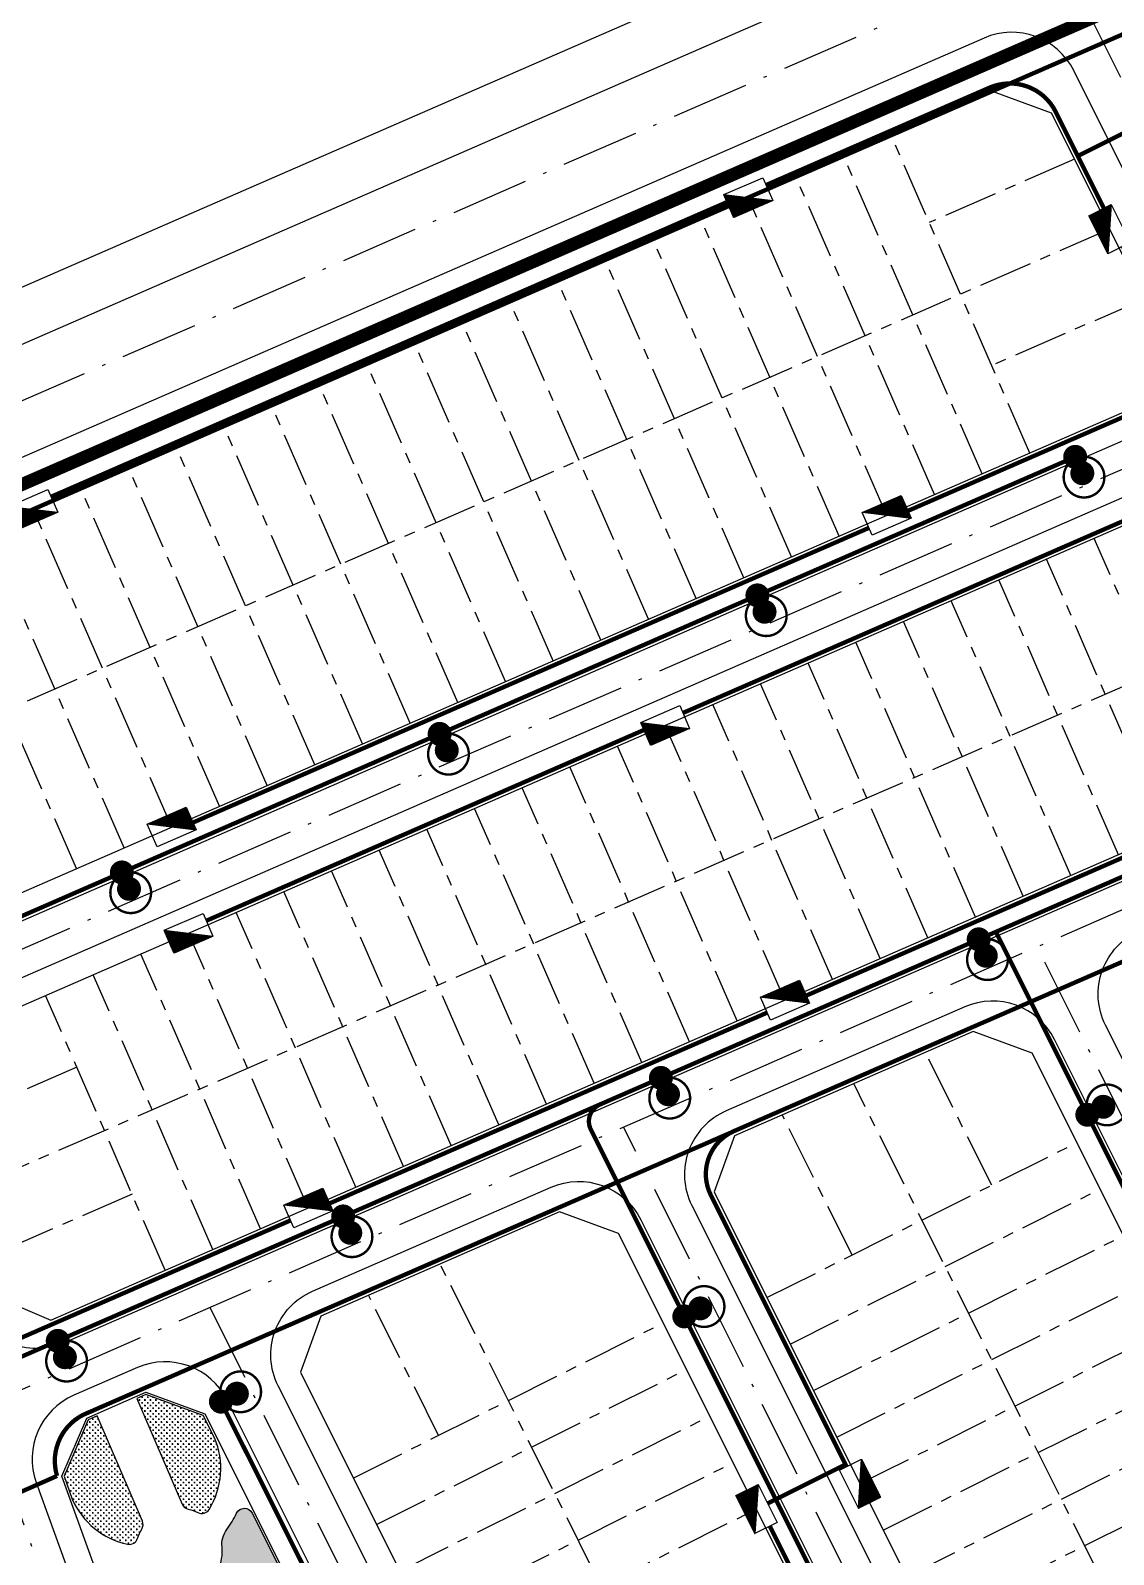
# Model space of a CAD drawing. Header units: metres. Extents: x 566107 to 571261, y 2062953 to 2068466.
# Drawn here: x 568703.1 to 568828.1, y 2066354.7 to 2066530.5 of the extents above; entities that cross this region are included whole.
import ezdxf

# ---------------------------------------------------------------- set-up
doc = ezdxf.new("R2010")
doc.units = ezdxf.units.M
for name, pattern in [('ACAD_ISO10W100', [18.5, 12, -3, 0.5, -3]), ('CENTER', [2, 1.25, -0.25, 0.25, -0.25]), ('HIDDEN', [0.375, 0.25, -0.125])]:
    doc.linetypes.add(name, pattern=pattern)
for name, color, linetype in [('BoThamCo', 94, 'CONTINUOUS'), ('ChiaLo', 128, 'CENTER'), ('Dien', 1, 'CONTINUOUS'), ('Dien CS', 2, 'CONTINUOUS'), ('Dien SH', 6, 'CONTINUOUS'), ('hacth sdd', 8, 'CONTINUOUS'), ('LogDg', 7, 'CONTINUOUS'), ('RANHGIOI', 2, 'HIDDEN'), ('TimDg', 222, 'CONTINUOUS'), ('ViaHeS', 32, 'CONTINUOUS')]:
    doc.layers.add(name, color=color, linetype=linetype)
doc.styles.get("Standard").update_dxf_attribs({"font": 'VHARIALN.TTF'})
doc.linetypes.add('DD0', pattern='A,12.7,-5.08,["0,4kV",Standard,S=2.54,R=0,X=-2.54,Y=-1.27],-9.35', length=27.13)
doc.linetypes.add('DIEN22KV', pattern='A,12.7,-5.08,["22KV",Standard,S=2.54,R=0,X=-2.54,Y=-1.27],-9.08', length=26.86)
doc.linetypes.add('DIENCS_LINE', pattern='A,12.7,-5.08,["CS",Standard,S=2.54,R=0,X=-2.54,Y=-1.27],-6.35', length=24.13)
pattern_1 = [(0, (568078.4122556136, 2065965.172538756), (0.3175, 0.3175), [0.15875, -0.4762500000000001]), (90, (568078.4916306136, 2065965.093163756), (-0.3175, 0.3175), [0.15875, -0.4762500000000001])]

# ---------------------------------------------------------------- blocks, each defined once
blk = doc.blocks.new('TCT')
at = {"layer": 'Dien SH', "linetype": 'ACAD_ISO10W100'}
h = blk.add_hatch(dxfattribs=at)
h.set_pattern_fill('ANSI31', color=8, scale=0.2, angle=359.8821450780735, style=0)
h.set_pattern_definition([(44.88214507807346, (4489.845164539991, -1045.592616699636), (-0.01764126996163365, 0.01771399430226742), [])])
h.paths.add_polyline_path([(-0.8581047976622358, 0.5049081214237958), (-2.414953387225978, -0.262628068914637), (-2.417317806510255, -1.412101125111803), (2.405679001938552, -1.422021833481267)])
h.paths.add_polyline_path([(-0.8581047976622358, 0.5049081214237958), (-2.411488130805083, 1.422021833714098), (-2.414953387225978, -0.262628068914637)])
at = {"layer": 'Dien SH', "color": 4, "linetype": 'ACAD_ISO10W100'}
blk.add_line((-2.411508536781184, 1.412101365625858), (2.4115085368976, -1.412101365625858), dxfattribs=at)
at = {"layer": 'Dien SH', "color": 4, "linetype": 'Continuous'}
blk.add_lwpolyline([(-2.411508536781184, 1.412101365625858), (2.411508677410893, 1.412101125577465), (2.4115085368976, -1.412101365625858), (-2.411508677876554, -1.412101125344634)], close=True, dxfattribs=at)
blk = doc.blocks.new('cs12')
at = {"layer": 'Dien CS', "color": 7, "linetype": 'Continuous', "ltscale": 20}
for points, const_width in [([(1.738124508876354, 0.9654597032349557, 1), (-1.738124508876354, 4.129747934639454, 1)], 0.2765145599999999), ([(0.5112130908528343, 1.592490859562531, 1), (-0.5112130909692496, 2.523163869744167, 1)], 1.3825728), ([(0.5112130906200036, 0.4653365048579872, -1), (-0.5112130905035883, -0.4653365048579872, -1)], 1.3825728)]:
    blk.add_lwpolyline(points, format="xyb", close=True, dxfattribs=dict(at, const_width=const_width))
blk = doc.blocks.new('CS01')
at = {"layer": 'Dien CS', "color": 7, "linetype": 'Continuous', "ltscale": 20}
for points, const_width in [([(0.5112130906200036, 0.4653365048579872, -1), (-0.5112130906200036, -0.4653365048579872, -1)], 1.3825728), ([(1.738124508876354, -0.965459703002125, -1), (-1.738124508527108, -4.129747934872285, -1)], 0.2765145599999999), ([(0.5112130909692496, -1.592490859562531, -1), (-0.511213090736419, -2.523163869744167, -1)], 1.3825728)]:
    blk.add_lwpolyline(points, format="xyb", close=True, dxfattribs=dict(at, const_width=const_width))

msp = doc.modelspace()

# ---------------------------------------------------------------- hatches: boundary and pattern name
at = {"layer": 'hacth sdd'}
h = msp.add_hatch(dxfattribs=at)
h.set_pattern_fill('CROSS', color=64, scale=0.05, style=0)
h.set_pattern_definition(pattern_1)
edge = h.paths.add_edge_path()
edge.add_arc((568721.5624449684, 2066360.893961553), 0.9999999997039349, 203.1768382611929, 257.4915035545912)
edge.add_arc((568720.2629386391, 2066355.036378153), 4.999999999822687, 63.99068075744151, 77.49150349786538, ccw=False)
edge.add_arc((568722.894042626, 2066360.428714549), 1.00000000017796, 243.9906807632914, 328.0107727488614)
edge.add_arc((568716.165123314, 2066364.631651028), 8.933664358795598, 328.0107727761493, 383.2433333328424)
edge.add_line((568724.3737058738, 2066368.157205061), (568723.0813258409, 2066370.741202146))
edge.add_line((568723.0813258409, 2066370.741202146), (568716.4487044429, 2066373.147187552))
edge.add_line((568716.4487044429, 2066373.147187552), (568715.4206285571, 2066372.699064548))
edge.add_line((568715.4206285571, 2066372.699064548), (568720.6431504539, 2066360.500391235))
h = msp.add_hatch(dxfattribs=at)
h.set_pattern_fill('CROSS', color=64, scale=0.05, style=0)
h.set_pattern_definition(pattern_1)
edge = h.paths.add_edge_path()
edge.add_arc((568714.5482228083, 2066356.86449821), 1.000000000024293, 258.2405934060766, 342.2606854021234)
edge.add_arc((568720.2629386382, 2066355.036378152), 4.999999997210993, 148.8621729370728, 162.2606853750891, ccw=False)
edge.add_arc((568715.127383365, 2066358.138969328), 1.000000000472343, 328.8621729448026, 383.176838245442)
edge.add_line((568716.04667788, 2066358.532539646), (568710.8370300081, 2066370.701142041))
edge.add_line((568710.8370300081, 2066370.701142041), (568709.8112033805, 2066370.253999455))
edge.add_line((568709.8112033805, 2066370.253999455), (568707.0064901056, 2066363.735899939))
edge.add_line((568707.0064901056, 2066363.735899939), (568707.9634632075, 2066361.090022823))
edge.add_arc((568716.1651233154, 2066364.631651029), 8.93366435876538, 203.3555781084753, 258.2405933929271)
h = msp.add_hatch(dxfattribs=at)
h.set_pattern_fill('CROSS', color=64, scale=0.05, style=0)
h.set_pattern_definition([(0, (568721.9989918892, 2066314.006184581), (0.3175, 0.3175), [0.15875, -0.4762500000000001]), (90, (568722.0783668892, 2066313.926809581), (-0.3175, 0.3175), [0.15875, -0.4762500000000001])])
edge = h.paths.add_edge_path()
edge.add_arc((568727.8216866422, 2066359.027739152), 0.9999999999981045, 26.571817910871175, 154.3240032178471, ccw=False)
edge.add_line((568728.7160610104, 2066359.475058378), (568733.7441518321, 2066349.421845162))
edge.add_line((568733.7441518321, 2066349.421845162), (568729.2722799912, 2066347.185249034))
edge.add_line((568729.2722799912, 2066347.185249034), (568727.931114564, 2066343.160168253))
edge.add_line((568727.931114564, 2066343.160168253), (568736.4301798524, 2066326.167055258))
edge.add_line((568736.4301798524, 2066326.167055258), (568740.4552606338, 2066324.825889831))
edge.add_line((568740.4552606338, 2066324.825889831), (568744.9271324743, 2066327.06248596))
edge.add_line((568744.9271324743, 2066327.06248596), (568750.6255970357, 2066315.668921032))
edge.add_line((568750.6255970357, 2066315.668921032), (568747.9046002765, 2066314.308020935))
edge.add_arc((568746.5626425995, 2066316.99114404), 3.000000000359004, 231.9487514292361, 296.5718178979449, ccw=False)
edge.add_arc((568740.090798863, 2066308.7228166), 7.499999999847374, 51.94875142909858, 108.6061419589145)
edge.add_arc((568736.7406593525, 2066318.674025835), 2.99999999976427, 221.5234480165608, 288.6061419568158, ccw=False)
edge.add_arc((568771.7603846615, 2066349.682420422), 49.7750114434053, 181.3403222158405, 221.5234480189326, ccw=False)
edge.add_arc((568724.9981710751, 2066348.588310704), 2.999999999687626, 126.2922423994232, 181.3403222083315, ccw=False)
edge.add_arc((568720.2629386408, 2066355.036378151), 5.000000000340197, 306.292242412494, 365.6423928864109)
edge.add_arc((568728.2241780527, 2066355.822932048), 2.999999999999528, 143.8531744072073, 185.6423928816253, ccw=False)
edge.add_arc((568716.1651233119, 2066364.631651024), 11.93366436080382, 323.8531744085519, 334.3240032440705)

# ---------------------------------------------------------------- linework, layer by layer
at = {"layer": 'BoThamCo'}
for points in [[(568720.643150454, 2066360.500391235, 0.2415313610670458), (568721.345860581, 2066359.917697653, -0.0589766883400199), (568722.4555252949, 2066359.529991816, 0.3839646242988653), (568723.7421903426, 2066359.898954744, 0.2457742073000364), (568724.3737058738, 2066368.157205061), (568723.0813258409, 2066370.741202146), (568716.4487044429, 2066373.147187552), (568715.4206285571, 2066372.699064548), (568720.6431504539, 2066360.500391235)], [(568714.3444203241, 2066355.885486184, 0.3839646242651976), (568715.5006754472, 2066356.559811534, -0.0585287344572308), (568715.9833092446, 2066357.621870798, 0.2415313610950406), (568716.04667788, 2066358.532539646), (568710.8370300081, 2066370.701142041), (568709.8112033805, 2066370.253999455), (568707.0064901056, 2066363.735899939), (568707.9634632075, 2066361.090022823, 0.2441667516098678), (568714.3444203241, 2066355.885486184)], [(568726.920428025, 2066359.461020706, -0.6233668664774156), (568728.7160610104, 2066359.475058378), (568733.7441518321, 2066349.421845162), (568729.2722799912, 2066347.185249034), (568727.931114564, 2066343.160168253), (568736.4301798524, 2066326.167055258), (568740.4552606338, 2066324.825889831), (568744.9271324743, 2066327.06248596), (568750.6255970357, 2066315.668921032), (568747.9046002765, 2066314.308020935, -0.2896898632842792), (568744.7135443889, 2066314.628764771, 0.252376911973795), (568737.6978420697, 2066315.830823197, -0.3013593855437214), (568734.4946059005, 2066316.685246338, -0.1771509770545272), (568721.9989918892, 2066348.518137998, -0.2449208039261455), (568723.2224589128, 2066351.006335997, 0.2649124080853494), (568725.2387132734, 2066355.527974337, -0.1843879064070874), (568725.8016537916, 2066357.592501545, 0.0457194250066403), (568726.9204411553, 2066359.461014394)]]:
    msp.add_lwpolyline(points, format="xyb", dxfattribs=at)
at = {"layer": 'ChiaLo', "ltscale": 5}
for p, q in [((568839.6956202178, 2066440.231836078), (568825.878385512, 2066471.931092047)), ((568834.1954196622, 2066437.834380375), (568820.3781849564, 2066469.533636344)), ((568828.6952191065, 2066435.436924672), (568814.8779844008, 2066467.136180641)), ((568823.1950185508, 2066433.039468969), (568809.3777838452, 2066464.738724938)), ((568817.6948179952, 2066430.642013266), (568803.8775832895, 2066462.341269235)), ((568812.1946174395, 2066428.244557563), (568798.3773827339, 2066459.943813532)), ((568806.6944168839, 2066425.84710186), (568792.8771821782, 2066457.546357829)), ((568801.1942163282, 2066423.449646157), (568787.3769816225, 2066455.148902126)), ((568795.6940157725, 2066421.052190454), (568781.8767810669, 2066452.751446423)), ((568790.1938152169, 2066418.654734751), (568776.3765805112, 2066450.35399072)), ((568784.6936146612, 2066416.257279048), (568770.8763799556, 2066447.956535017)), ((568779.1934141056, 2066413.859823345), (568765.3761794, 2066445.559079314)), ((568773.6932135499, 2066411.462367642), (568759.8759788444, 2066443.161623611)), ((568768.1930129941, 2066409.064911939), (568754.3757782887, 2066440.764167908)), ((568762.6928124385, 2066406.667456236), (568748.875577733, 2066438.366712205)), ((568757.1926118828, 2066404.270000533), (568743.3753771774, 2066435.969256501)), ((568751.6924113272, 2066401.87254483), (568737.8751766217, 2066433.571800798)), ((568746.1922107715, 2066399.475089127), (568732.374976066, 2066431.174345095)), ((568740.6920102158, 2066397.077633424), (568726.8747755105, 2066428.776889392)), ((568735.1918096602, 2066394.680177721), (568721.3745749549, 2066426.379433689)), ((568729.6916091045, 2066392.282722018), (568715.8743743992, 2066423.981977986)), ((568724.1914085489, 2066389.885266315), (568710.3741738435, 2066421.584522283)), ((568718.6912079932, 2066387.487810612), (568704.8739732879, 2066419.18706658))]:
    msp.add_line(p, q, dxfattribs=at)
for points in [[(568818.4434311937, 2066481.780737677), (568802.4603931737, 2066518.448741382)], [(568812.943230638, 2066479.383281974), (568796.9601926181, 2066516.051285679)], [(568823.6202788289, 2066515.672458715), (568806.8557286294, 2066508.365040363)], [(568807.4430300824, 2066476.985826271), (568791.4599920624, 2066513.653829976)], [(568801.9428295267, 2066474.588370568), (568785.9597915068, 2066511.256374273)], [(568796.4426289711, 2066472.190914865), (568780.4595909511, 2066508.85891857)], [(568827.6517512897, 2066507.611893849), (568677.8423723289, 2066442.312211352)], [(568790.9424284154, 2066469.793459162), (568774.9593903954, 2066506.461462867)], [(568785.4422278597, 2066467.396003459), (568769.4591898398, 2066504.064007164)], [(568779.9420273041, 2066464.998547756), (568763.958989284, 2066501.666551461)], [(568774.4418267484, 2066462.601092053), (568758.4587887283, 2066499.269095758)], [(568831.6832237504, 2066499.551328982), (568814.0480957383, 2066491.864438696)], [(568768.9416261928, 2066460.20363635), (568752.9585881727, 2066496.871640055)], [(568763.4414256371, 2066457.806180647), (568747.458387617, 2066494.474184352)], [(568757.9412250814, 2066455.408724944), (568741.9581870614, 2066492.076728649)], [(568752.4410245259, 2066453.011269241), (568736.4579865057, 2066489.679272946)], [(568746.9408239702, 2066450.613813538), (568730.95778595, 2066487.281817243)], [(568741.4406234146, 2066448.216357835), (568725.4575853944, 2066484.88436154)], [(568735.9404228589, 2066445.818902132), (568719.9573848387, 2066482.486905837)], [(568730.4402223033, 2066443.421446429), (568714.4571842831, 2066480.089450134)], [(568724.9400217476, 2066441.023990726), (568708.9569837274, 2066477.691994431)], [(568719.439821192, 2066438.626535023), (568703.4567831717, 2066475.294538728)], [(568713.9396206363, 2066436.22907932), (568697.9565826161, 2066472.897083025)], [(568708.4394200807, 2066433.831623616), (568692.4563820604, 2066470.499627322)], [(568849.6008791304, 2066463.726596242), (568694.8201358833, 2066396.259969914)], [(568814.0541852801, 2066397.31329128), (568806.3954029746, 2066412.626334387)], [(568708.4701568423, 2066410.936765747), (568692.0482561194, 2066403.77870321)], [(568848.6731003547, 2066307.976039486), (568798.1336271199, 2066409.025149041)], [(568797.9554466539, 2066389.261545218), (568789.8718512652, 2066405.423963695)], [(568788.1173286045, 2066384.341033736), (568823.8923033294, 2066402.233802762)], [(568714.8633720505, 2066396.269564265), (568697.5920156472, 2066388.741236618)], [(568790.8012439584, 2066378.974787527), (568826.5762186834, 2066396.867556554)], [(568793.4851593124, 2066373.608541318), (568829.2601340374, 2066391.501310345)], [(568803.636761567, 2066281.774051551), (568750.3989221812, 2066388.218300377)], [(568796.1690746663, 2066368.242295109), (568831.9440493913, 2066386.135064136)], [(568750.2279671136, 2066368.440250023), (568742.1371463265, 2066384.617115031)], [(568740.3898490533, 2066363.519738535), (568776.1648237891, 2066381.412507567)], [(568798.8529900203, 2066362.876048901), (568834.6279647453, 2066380.768817927)], [(568743.0737644074, 2066358.153492326), (568778.8487391432, 2066376.046261358)], [(568801.5369053743, 2066357.509802692), (568837.3118800992, 2066375.402571718)], [(568745.7576797616, 2066352.787246118), (568781.5326544972, 2066370.680015149)], [(568804.2208207282, 2066352.143556483), (568839.9957954533, 2066370.03632551)], [(568748.4415951157, 2066347.420999909), (568784.2165698512, 2066365.313768941)], [(568806.9047360822, 2066346.777310274), (568842.6797108073, 2066364.670079301)], [(568751.1255104699, 2066342.0547537), (568786.9004852051, 2066359.947522732)]]:
    msp.add_lwpolyline(points, dxfattribs=at)
at = {"layer": 'Dien', "color": 10, "linetype": 'DIEN22KV', "const_width": 1.5, "elevation": 1.525586101891463e-09}
msp.add_lwpolyline([(569060.5228572956, 2066641.551503615), (568981.2227132667, 2066599.793756914), (568643.9732821898, 2066452.79174059)], dxfattribs=at)
at = {"layer": 'Dien CS', "color": 11, "linetype": 'DIENCS_LINE', "ltscale": 0.5, "const_width": 0.5}
for points in [[(568677.0163881349, 2066417.407617578), (568823.6884029519, 2066481.339769657)], [(568814.5333578654, 2066426.535018335), (568860.8735728479, 2066333.88194618)], [(568725.1127142559, 2066372.332689319), (568799.2893465932, 2066224.436943046)]]:
    msp.add_lwpolyline(points, dxfattribs=at)
for points in [[(568849.2176046363, 2066441.654547681), (568637.501125281, 2066349.363267902), (568578.8972117131, 2066328.167132753, -0.01931121651973139), (568575.9543164138, 2066327.22953918), (568476.0702356038, 2066299.606144223)], [(568768.854285211, 2066406.622633209, 0.4306955768728146), (568767.7989907137, 2066403.728084664), (568769.5094110542, 2066400.308253761), (568814.3661057061, 2066310.621346447)]]:
    msp.add_lwpolyline(points, format="xyb", dxfattribs=at)
at = {"layer": 'Dien SH', "color": 6, "linetype": 'DD0', "ltscale": 0.45, "const_width": 0.5}
for points in [[(568843.9835579727, 2066526.032724396), (568823.990972949, 2066516.049058656)], [(568705.5029968064, 2066476.731883847), (568783.5140036835, 2066510.735725333)], [(568799.8966172321, 2066473.151022374), (568721.8856093897, 2066439.147183104)], [(568723.420787249, 2066427.816781884), (568773.9307923126, 2066449.833342639)], [(568737.6367529042, 2066395.202764284), (568788.1471275901, 2066417.218477059)], [(568673.9814453413, 2066367.457633176), (568733.1447195404, 2066393.244843422)]]:
    msp.add_lwpolyline(points, dxfattribs=at)
for points in [[(568788.0060041202, 2066512.693721735), (568813.7853584259, 2066523.930560131, -0.3952540445334365), (568821.404626311, 2066521.220225677), (568827.0029643384, 2066510.026853313)], [(568829.1949112992, 2066505.644252902), (568834.7695046507, 2066494.498359203, -0.4280596209583775), (568832.1487382026, 2066487.209242719), (568804.3886177244, 2066475.109018649)], [(568778.4227928049, 2066451.791338914), (568836.8833742187, 2066477.273437774, -0.3855343206758826), (568844.7016030615, 2066474.640025979), (568848.9524531796, 2066466.140835311)], [(568792.6391609539, 2066419.176397921), (568853.10345306, 2066445.530676551, 0.4302934972266719), (568855.6875087807, 2066452.674700273), (568851.1444008105, 2066461.758235235)], [(568788.1836395191, 2066360.589289329), (568797.1857904388, 2066365.091693828), (568781.6379166702, 2066396.178262389, -0.4272509406703388), (568784.2688223476, 2066403.527121294), (568811.8926570056, 2066415.5679404), (568858.0476606034, 2066435.686220722, -0.3945663464830308), (568865.5062369407, 2066433.043040621), (568879.6289769657, 2066404.805898193, 0.4142135623717826), (568880.9706705594, 2066404.35884305), (568898.4356267335, 2066413.093899589), (568898.8613546713, 2066412.261491256)], [(568706.2000654861, 2066331.419060043), (568696.4290327118, 2066358.434398276, -0.3944017121227008), (568696.9660791522, 2066359.689572182), (568706.2002930192, 2066363.759811438, -0.3650591349428434), (568709.2395448228, 2066370.822973968), (568783.9541633736, 2066403.374407532)], [(568806.0059548363, 2066282.573975044), (568816.8683083897, 2066288.893655205, 0.4042448936695908), (568819.0816755906, 2066296.7219107), (568788.4436459893, 2066357.979882172)]]:
    msp.add_lwpolyline(points, format="xyb", dxfattribs=at)
at = {"layer": 'LogDg'}
msp.add_lwpolyline([(568626.5241263089, 2066461.469045627, 0.0010786648149026), (568633.5471475926, 2066464.463192382, 0.0014744002071299), (568635.1386415934, 2066465.151323479), (568649.9464438924, 2066471.605824496, 0.3865360149271803), (568654.3546159733, 2066481.422835381), (568649.1792740042, 2066497.270936654), (568654.8828587612, 2066499.133494261), (568659.4046061303, 2066485.286851726, 0.4424435993488592), (568670.2059934199, 2066480.43666113), (568809.0982461144, 2066540.9777305, 0.4142135623479493)], format="xyb", dxfattribs=at)
for points in [[(568690.8274354757, 2066422.882213247), (568834.3545668194, 2066485.443557358, 0.4297380397387323), (568838.3129541598, 2066496.355711904), (568823.5308884695, 2066525.911116416, 0.3988576539246024), (568813.1792859206, 2066529.666163351), (568673.0002162402, 2066468.564189576, 0.3973692191011015), (568668.6906685244, 2066458.463346107), (568680.1246725513, 2066427.44857126, 0.4312609528601743)], [(568696.3130730502, 2066383.746074899), (568687.935817148, 2066406.907843663, -0.3955878951930601), (568692.2622614388, 2066416.962416689), (568837.8160620675, 2066480.407155831, -0.3988576539150053), (568848.1676646165, 2066476.652108895), (568859.1779498797, 2066454.638038496, -0.429738039754466), (568855.2195625388, 2066443.72588395), (568707.0327325495, 2066379.133446444, -0.4330878097189521)], [(568831.1418049526, 2066426.685531277), (568858.6810577989, 2066438.689482429, -0.3988576539095415), (568869.0326603478, 2066434.934435493), (568911.6146208189, 2066349.795653608, -0.3958327164805437), (568908.4826629095, 2066339.302248176), (568882.5001597613, 2066324.185716676, -0.4328364540799716), (568871.3221277811, 2066327.522014497), (568827.1834176114, 2066415.773376732, -0.4297380397520337)], [(568779.4487126727, 2066394.966528067), (568826.2857889917, 2066301.320026564, 0.4328364540799716), (568837.4638209718, 2066297.983728743), (568863.4463241195, 2066313.100260243, 0.3958327164998583), (568866.5782820294, 2066323.593665674), (568821.2979554122, 2066414.12758683, 0.3988576539189693), (568810.9463528633, 2066417.882633766), (568783.4071000138, 2066405.878682613, 0.4297380397515082)], [(568781.2494501952, 2066275.118038627), (568731.7140077237, 2066374.159679395, -0.4297380397587368), (568735.6723950648, 2066385.071833941), (568763.2116479209, 2066397.075785099, -0.3988576539095415), (568773.5632504699, 2066393.320738164), (568821.5419432399, 2066297.391677742, -0.3958327165186791), (568818.4099853301, 2066286.89827231), (568792.4274821752, 2066271.781740806, -0.4328364540641865)], [(568754.7635777415, 2066249.869009976), (568773.3736465338, 2066260.696284373, 0.3958327165010153), (568776.5056044431, 2066271.189689805), (568725.8285455286, 2066372.513889485, 0.3988576539234688), (568715.4769429793, 2066376.26893642), (568708.137545729, 2066373.069802203, 0.3955878952127774), (568703.811101438, 2066363.015229176), (568743.217488811, 2066254.062889317, 0.467936404355073)]]:
    msp.add_lwpolyline(points, format="xyb", close=True, dxfattribs=at)
at = {"layer": 'RANHGIOI', "color": 1, "ltscale": 9, "const_width": 0.5}
msp.add_lwpolyline([(568198.2094833301, 2065900.061182543), (568647.0008657249, 2066050.67336649, 0.05068378633206799), (568827.9057364878, 2066132.562174523), (568998.7993124772, 2066231.854729244), (569157.4810069915, 2066320.398305841, 0.006594107435328542), (569132.7737372733, 2066366.646351423), (569000.5592219539, 2066606.466456158), (568982.1523663413, 2066596.773802713), (568641.4879055367, 2066448.283225673), (568640.6420762937, 2066447.920460239, -0.005137433380439285), (568606.7378069196, 2066433.790071242), (568320.2638660165, 2066354.564405334, -0.02056742908652707)], format="xyb", dxfattribs=at)
at = {"layer": 'TimDg', "linetype": 'ACAD_ISO10W100', "ltscale": 0.75}
msp.add_lwpolyline([(568079.0242556483, 2066330.674481541), (568189.8282772573, 2066342.093351958, 0.0212183356968994), (568231.7999666999, 2066348.227509636), (568277.0182607946, 2066356.809184933, 0.0205674290957321), (568317.0652761769, 2066366.130261249), (568602.8735060561, 2066445.171821758, 0.0050405018645397), (568635.9121238264, 2066458.948948334, 0.0014744002071441), (568637.536097297, 2066459.651122924), (568976.9522955606, 2066607.597600872), (569005.384409248, 2066622.569339146)], format="xyb", dxfattribs=at)
for points in [[(569046.1840433407, 2066090.796183899), (568821.57940284, 2066539.872865387)], [(568847.5600031415, 2066487.927002913), (568681.3415643848, 2066415.474855049)], [(568868.4249988635, 2066446.209329506), (568638.6915506594, 2066346.071932699)], [(568873.8805475677, 2066315.700065481), (568819.3133312821, 2066424.802283284)], [(568828.84420878, 2066289.498077545), (568771.5786263434, 2066403.99543462)], [(568723.8439213932, 2066383.18858595), (568807.1149444195, 2066216.695700502)], [(568744.8793868865, 2066240.647631228), (568697.480746155, 2066371.697269555)]]:
    msp.add_lwpolyline(points, dxfattribs=at)
at = {"layer": 'ViaHeS', "elevation": 3.0256135e-09}
msp.add_lwpolyline([(568806.700790418, 2066546.477931046), (568723.8103848299, 2066510.347234793), (568667.6121324956, 2066485.851251565), (568661.4765006927, 2066488.606359115), (568657.7346511438, 2066500.064773065), (568646.3274816168, 2066496.339657848), (568650.4258373108, 2066483.789539133), (568647.3944681877, 2066477.038672077), (568621.5593246926, 2066465.777516873)], dxfattribs=at)
at = {"layer": 'ViaHeS'}
for points in [[(568814.1094231361, 2066523.526380467), (568820.9295197274, 2066521.052388379), (568834.3739828516, 2066494.17139932), (568832.0270785168, 2066487.701647726), (568689.3555722015, 2066425.513257864), (568683.0425450337, 2066428.206725187), (568672.6421996237, 2066456.417697518), (568675.496173382, 2066463.106924345)], [(568855.2389785735, 2066452.453725912), (568844.2224717223, 2066474.480235816), (568837.402375131, 2066476.954227904), (568693.5133918477, 2066414.235157921), (568690.6594180897, 2066407.545931093), (568699.1817268042, 2066384.429139693), (568705.494753972, 2066381.73567237), (568852.8920742387, 2066445.983974319)], [(568835.6732138564, 2066300.412749966), (568861.6729868527, 2066315.539329007), (568863.7581729906, 2066322.525598995), (568818.7297251476, 2066412.555911302), (568811.9096285562, 2066415.02990339), (568784.3576256834, 2066403.020394692), (568782.0107213486, 2066396.550643099), (568829.1148354617, 2066302.37022366)], [(568770.995020209, 2066391.749062638), (568764.1749236176, 2066394.223054726), (568736.6229207331, 2066382.213546022), (568734.2760163984, 2066375.743794429), (568784.0784966662, 2066276.168235719), (568790.636875061, 2066274.210762025), (568816.636648065, 2066289.337341071), (568818.721834203, 2066296.323611059)], [(568746.3757721989, 2066254.151118869), (568706.7377577433, 2066363.743870439), (568709.6206505276, 2066370.443657626), (568716.4402186673, 2066373.416206056), (568723.2603152588, 2066370.942213968), (568773.6854954073, 2066270.121623119), (568771.6003092695, 2066263.135353131), (568752.3981621441, 2066251.963609582)]]:
    msp.add_lwpolyline(points, close=True, dxfattribs=at)

# ---------------------------------------------------------------- block references
at = {"layer": 'Dien CS', "linetype": 'DIENCS_LINE', "ltscale": 0.5}
for name, p, rotation in [('CS01', (568823.6884029519, 2066481.339769657), 23.55167177876073), ('CS01', (568787.0203992476, 2066465.356731637), 23.55167177876073), ('CS01', (568750.3523955434, 2066449.373693617), 23.55167177876073), ('CS01', (568713.6843918392, 2066433.390655597), 23.55167177876073), ('cs12', (568812.5500584668, 2066425.670460034), 203.5533118915163), ('cs12', (568775.8825122974, 2066409.686372387), 203.5533118915163), ('CS01', (568825.0880347926, 2066405.431895629), 116.5718179019237), ('cs12', (568739.2149661279, 2066393.70228474), 203.5533118915163), ('CS01', (568778.5805676507, 2066382.171295895), 116.5718179019237), ('cs12', (568706.2850790322, 2066379.347514472), 203.5533118915163), ('CS01', (568725.1127142559, 2066372.332689319), 116.5718179019237)]:
    msp.add_blockref(name, p, dxfattribs=dict(at, rotation=rotation))
at = {"layer": 'Dien SH', "yscale": 1.016000000061467, "zscale": 1.016}
for p, xscale, rotation in [((568785.9597915073, 2066511.256374273), 1.01599999997378, 23.55167177685834), ((568827.65175129, 2066507.61189385), 1.015999999968172, 296.5718178980242), ((568703.4567831723, 2066475.294538728), 1.01599999997378, 23.55167177685834), ((568801.9428295254, 2066474.588370569), 1.016000000001149, 203.5516717475391), ((568776.3765805111, 2066450.353990721), 1.01599999997378, 23.55167177685834), ((568719.4398211908, 2066438.626535024), 1.016000000001149, 203.5516717475391), ((568721.3745749553, 2066426.379433691), 1.01599999997378, 23.55167177685834), ((568790.1938152172, 2066418.654734752), 1.016000000001149, 203.5516717475391), ((568735.1918096605, 2066394.680177722), 1.016000000001149, 203.5516717475391), ((568798.8529900209, 2066362.876048902), 1.015999999968172, 116.5718178980242), ((568786.9004852053, 2066359.947522733), 1.015999999968172, 296.5718178980242)]:
    msp.add_blockref('TCT', p, dxfattribs=dict(at, xscale=xscale, rotation=rotation))

doc.saveas('drawing.dxf')
